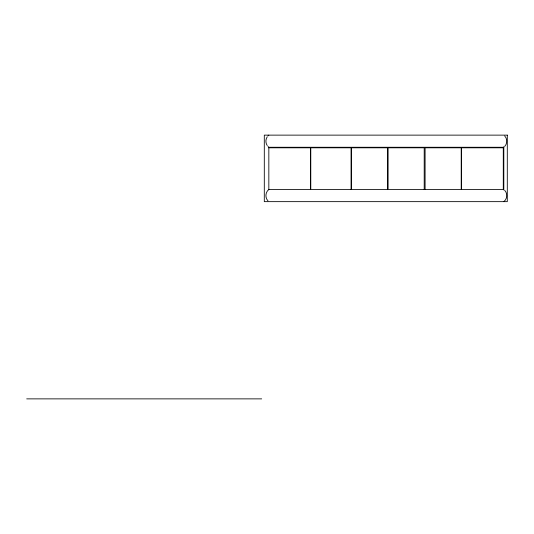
<?xml version="1.0" encoding="UTF-8"?>
<svg xmlns="http://www.w3.org/2000/svg" width="534" height="534" viewBox="0 0 534 534"><rect width="100%" height="100%" fill="white"/><g stroke="black" fill="none" stroke-linecap="round" stroke-linejoin="round"><path stroke-width="0.8" d="M267.247 136.817C265.451 139.387 265.451 143.012 267.247 145.582M267.981 135.916L268.836 135.129M504.677 146.49C507.434 143.653 507.434 138.747 504.677 135.916M268.836 147.798L310.541 147.798L310.541 189.503L268.836 189.503C265.325 192.127 264.904 197.74 267.981 200.864M503.816 201.645C507.327 199.022 507.754 193.408 504.677 190.291M267.981 146.49L268.836 147.271L503.816 147.271M26.7 398.871L261.68 398.871M503.816 146.77L503.816 190.004M425.097 189.503L425.097 147.798L461.216 147.798L461.216 189.503L388.084 189.503L388.084 147.798L424.203 147.798L424.203 189.503M351.492 189.503L351.492 147.798L387.611 147.798L387.611 189.503L310.781 189.503L310.781 147.798L351.065 147.798L351.065 189.503M268.836 147.271L268.836 189.503M507.3 135.129L264.303 135.129L264.303 201.645L507.3 201.645L507.3 135.129M503.288 147.798L461.583 147.798L461.583 189.503L503.288 189.503L503.288 147.798"/></g></svg>
